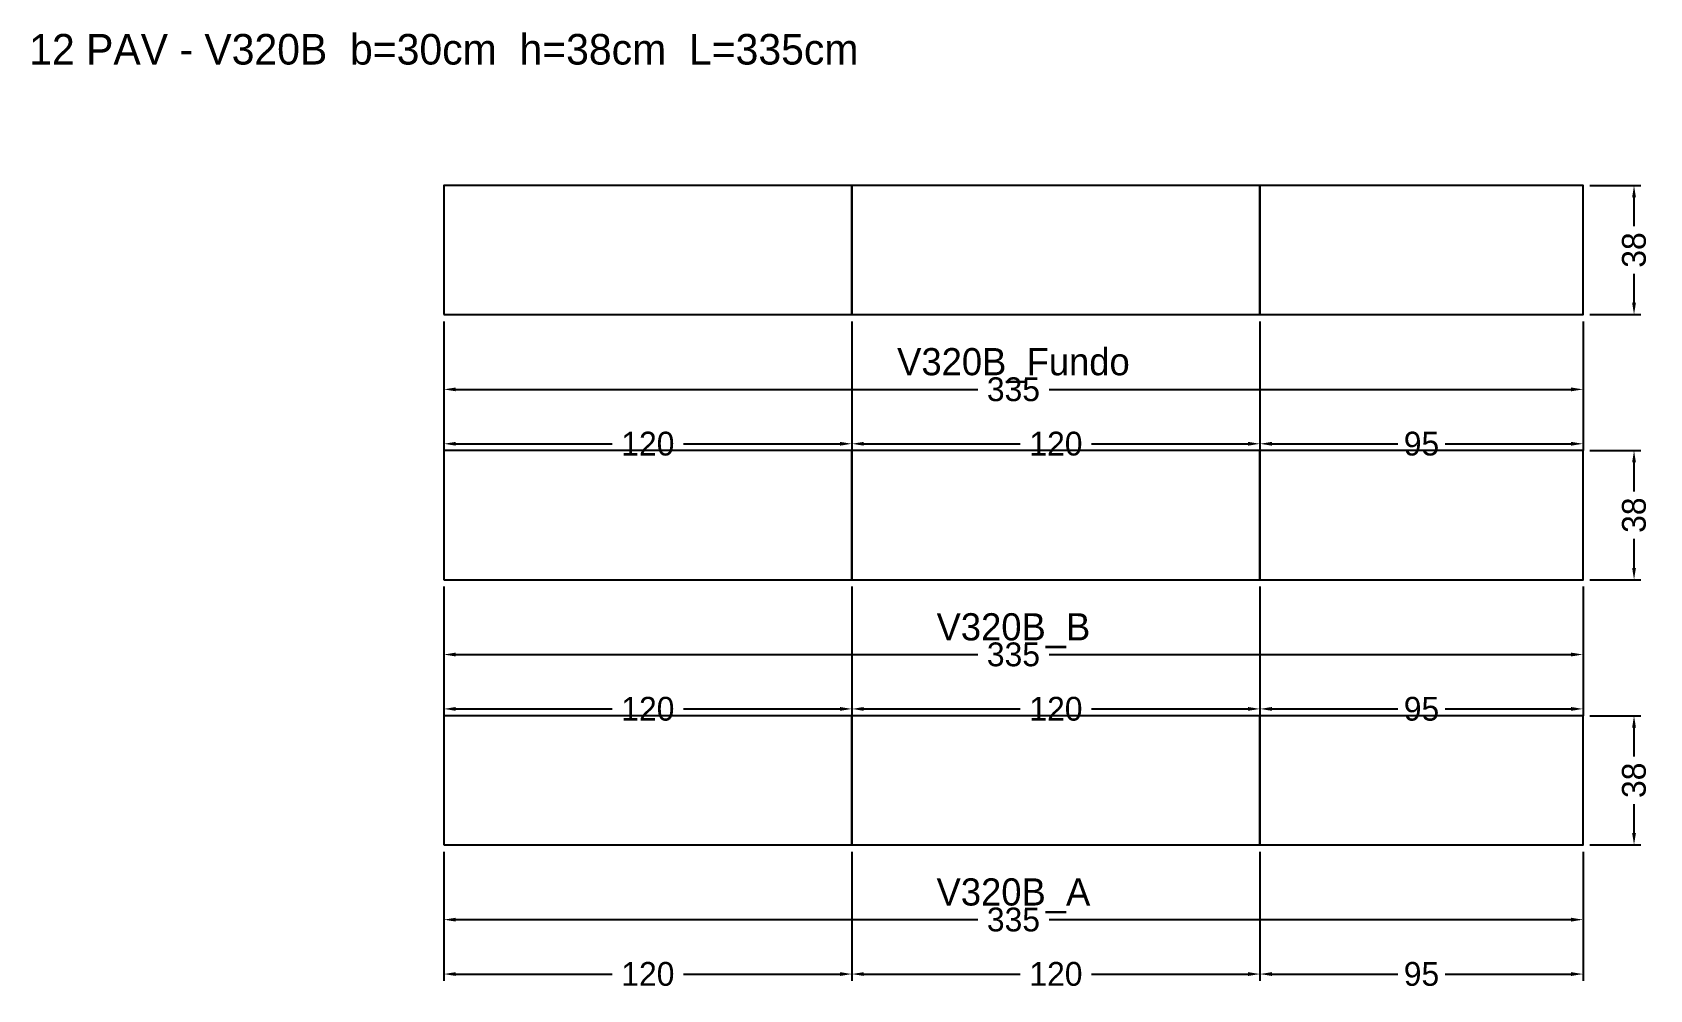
# Model space of a CAD drawing. Header units: metres. Extents: x -121 to 355, y -43 to 239.
import ezdxf

# ---------------------------------------------------------------- set-up
doc = ezdxf.new("R2010")
doc.units = ezdxf.units.M
for name, color, linetype in [('COTA', 3, 'Continuous'), ('NOMENCLATURA', 2, 'Continuous'), ('Paineis', 7, 'Continuous'), ('Texto Secao', 2, 'Continuous')]:
    doc.layers.add(name, color=color, linetype=linetype)
doc.dimstyles.new('COTA_VIG', dxfattribs={"dimtxt": 7, "dimasz": 3.5, "dimexe": 2, "dimexo": 2, "dimgap": 1.5, "dimtad": 1, "dimdec": 1, "dimcen": 2.5, "dimclrd": 3, "dimclre": 3, "dimclrt": 3, "dimazin": 3, "dimtfac": 1, "dimtmove": 0, "dimatfit": 3})

# ---------------------------------------------------------------- blocks, each defined once
blk = doc.blocks.new('_CLOSEDFILLED')
at = {"color": 0, "linetype": 'BYBLOCK'}
blk.add_solid([(-1, 0.16), (0, 0), (-1, -0.16)], dxfattribs=at)
blk = doc.blocks.new('*D1')
at = {"color": 3}
for p, q in [((0, -2), (0, -24)), ((335, -2), (335, -24)), ((3.5, -22), (157, -22)), ((178, -22), (331.5, -22))]:
    blk.add_line(p, q, dxfattribs=at)
at = {"layer": 'Defpoints'}
for p in [(0, 0), (335, 0), (0, -22)]:
    blk.add_point(p, dxfattribs=at)
at = {"layer": 'COTA', "color": 3, "xscale": 3.5, "yscale": 3.5, "rotation": 180}
blk.add_blockref('_CLOSEDFILLED', (0, -22), dxfattribs=at)
at = {"layer": 'COTA', "color": 3, "xscale": 3.5, "yscale": 3.5}
blk.add_blockref('_CLOSEDFILLED', (335, -22), dxfattribs=at)
at = {"layer": 'COTA', "color": 3, "insert": (167.5, -22), "char_height": 7, "attachment_point": 5}
blk.add_mtext('335', dxfattribs=at)
blk = doc.blocks.new('*D2')
at = {"color": 3}
for p, q in [((0, -2), (0, -40)), ((120, -2), (120, -40)), ((3.5, -38), (49.5, -38)), ((70.5, -38), (116.5, -38))]:
    blk.add_line(p, q, dxfattribs=at)
at = {"layer": 'Defpoints'}
for p in [(0, 0), (120, 0), (0, -38)]:
    blk.add_point(p, dxfattribs=at)
at = {"layer": 'COTA', "color": 3, "xscale": 3.5, "yscale": 3.5, "rotation": 180}
blk.add_blockref('_CLOSEDFILLED', (0, -38), dxfattribs=at)
at = {"layer": 'COTA', "color": 3, "xscale": 3.5, "yscale": 3.5}
blk.add_blockref('_CLOSEDFILLED', (120, -38), dxfattribs=at)
at = {"layer": 'COTA', "color": 3, "insert": (60, -38), "char_height": 7, "attachment_point": 5}
blk.add_mtext('120', dxfattribs=at)
blk = doc.blocks.new('*D3')
at = {"color": 3}
for p, q in [((120, -2), (120, -40)), ((240, -2), (240, -40)), ((123.5, -38), (169.5, -38)), ((190.5, -38), (236.5, -38))]:
    blk.add_line(p, q, dxfattribs=at)
at = {"layer": 'Defpoints'}
for p in [(120, 0), (240, 0), (120, -38)]:
    blk.add_point(p, dxfattribs=at)
at = {"layer": 'COTA', "color": 3, "xscale": 3.5, "yscale": 3.5, "rotation": 180}
blk.add_blockref('_CLOSEDFILLED', (120, -38), dxfattribs=at)
at = {"layer": 'COTA', "color": 3, "xscale": 3.5, "yscale": 3.5}
blk.add_blockref('_CLOSEDFILLED', (240, -38), dxfattribs=at)
at = {"layer": 'COTA', "color": 3, "insert": (180, -38), "char_height": 7, "attachment_point": 5}
blk.add_mtext('120', dxfattribs=at)
blk = doc.blocks.new('*D4')
at = {"color": 3}
for p, q in [((240, -2), (240, -40)), ((335, -2), (335, -40)), ((243.5, -38), (280.5, -38)), ((294.5, -38), (331.5, -38))]:
    blk.add_line(p, q, dxfattribs=at)
at = {"layer": 'Defpoints'}
for p in [(240, 0), (335, 0), (240, -38)]:
    blk.add_point(p, dxfattribs=at)
at = {"layer": 'COTA', "color": 3, "xscale": 3.5, "yscale": 3.5, "rotation": 180}
blk.add_blockref('_CLOSEDFILLED', (240, -38), dxfattribs=at)
at = {"layer": 'COTA', "color": 3, "xscale": 3.5, "yscale": 3.5}
blk.add_blockref('_CLOSEDFILLED', (335, -38), dxfattribs=at)
at = {"layer": 'COTA', "color": 3, "insert": (287.5, -38), "char_height": 7, "attachment_point": 5}
blk.add_mtext('95', dxfattribs=at)
blk = doc.blocks.new('*D5')
at = {"color": 3}
for p, q in [((337, 38), (352, 38)), ((350, 26), (350, 34.5)), ((350, 3.5), (350, 12)), ((337, 0), (352, 0))]:
    blk.add_line(p, q, dxfattribs=at)
at = {"layer": 'Defpoints'}
for p in [(335, 38), (335, 0), (350, 0)]:
    blk.add_point(p, dxfattribs=at)
at = {"layer": 'COTA', "color": 3, "xscale": 3.5, "yscale": 3.5}
for p, rotation in [((350, 38), 90), ((350, 0), 270)]:
    blk.add_blockref('_CLOSEDFILLED', p, dxfattribs=dict(at, rotation=rotation))
at = {"layer": 'COTA', "color": 3, "insert": (350, 19), "char_height": 7, "attachment_point": 5, "rotation": 90}
blk.add_mtext('38', dxfattribs=at)
blk = doc.blocks.new('*D6')
at = {"color": 3}
for p, q in [((0, 76), (0, 54)), ((335, 76), (335, 54)), ((3.5, 56), (157, 56)), ((178, 56), (331.5, 56))]:
    blk.add_line(p, q, dxfattribs=at)
at = {"layer": 'Defpoints'}
for p in [(0, 78), (335, 78), (0, 56)]:
    blk.add_point(p, dxfattribs=at)
at = {"layer": 'COTA', "color": 3, "xscale": 3.5, "yscale": 3.5, "rotation": 180}
blk.add_blockref('_CLOSEDFILLED', (0, 56), dxfattribs=at)
at = {"layer": 'COTA', "color": 3, "xscale": 3.5, "yscale": 3.5}
blk.add_blockref('_CLOSEDFILLED', (335, 56), dxfattribs=at)
at = {"layer": 'COTA', "color": 3, "insert": (167.5, 56), "char_height": 7, "attachment_point": 5}
blk.add_mtext('335', dxfattribs=at)
blk = doc.blocks.new('*D7')
at = {"color": 3}
for p, q in [((0, 76), (0, 38)), ((120, 76), (120, 38)), ((3.5, 40), (49.5, 40)), ((70.5, 40), (116.5, 40))]:
    blk.add_line(p, q, dxfattribs=at)
at = {"layer": 'Defpoints'}
for p in [(0, 78), (120, 78), (0, 40)]:
    blk.add_point(p, dxfattribs=at)
at = {"layer": 'COTA', "color": 3, "xscale": 3.5, "yscale": 3.5, "rotation": 180}
blk.add_blockref('_CLOSEDFILLED', (0, 40), dxfattribs=at)
at = {"layer": 'COTA', "color": 3, "xscale": 3.5, "yscale": 3.5}
blk.add_blockref('_CLOSEDFILLED', (120, 40), dxfattribs=at)
at = {"layer": 'COTA', "color": 3, "insert": (60, 40), "char_height": 7, "attachment_point": 5}
blk.add_mtext('120', dxfattribs=at)
blk = doc.blocks.new('*D8')
at = {"color": 3}
for p, q in [((120, 76), (120, 38)), ((240, 76), (240, 38)), ((123.5, 40), (169.5, 40)), ((190.5, 40), (236.5, 40))]:
    blk.add_line(p, q, dxfattribs=at)
at = {"layer": 'Defpoints'}
for p in [(120, 78), (240, 78), (120, 40)]:
    blk.add_point(p, dxfattribs=at)
at = {"layer": 'COTA', "color": 3, "xscale": 3.5, "yscale": 3.5, "rotation": 180}
blk.add_blockref('_CLOSEDFILLED', (120, 40), dxfattribs=at)
at = {"layer": 'COTA', "color": 3, "xscale": 3.5, "yscale": 3.5}
blk.add_blockref('_CLOSEDFILLED', (240, 40), dxfattribs=at)
at = {"layer": 'COTA', "color": 3, "insert": (180, 40), "char_height": 7, "attachment_point": 5}
blk.add_mtext('120', dxfattribs=at)
blk = doc.blocks.new('*D9')
at = {"color": 3}
for p, q in [((240, 76), (240, 38)), ((335, 76), (335, 38)), ((243.5, 40), (280.5, 40)), ((294.5, 40), (331.5, 40))]:
    blk.add_line(p, q, dxfattribs=at)
at = {"layer": 'Defpoints'}
for p in [(240, 78), (335, 78), (240, 40)]:
    blk.add_point(p, dxfattribs=at)
at = {"layer": 'COTA', "color": 3, "xscale": 3.5, "yscale": 3.5, "rotation": 180}
blk.add_blockref('_CLOSEDFILLED', (240, 40), dxfattribs=at)
at = {"layer": 'COTA', "color": 3, "xscale": 3.5, "yscale": 3.5}
blk.add_blockref('_CLOSEDFILLED', (335, 40), dxfattribs=at)
at = {"layer": 'COTA', "color": 3, "insert": (287.5, 40), "char_height": 7, "attachment_point": 5}
blk.add_mtext('95', dxfattribs=at)
blk = doc.blocks.new('*D10')
at = {"color": 3}
for p, q in [((337, 116), (352, 116)), ((350, 104), (350, 112.5)), ((350, 81.5), (350, 90)), ((337, 78), (352, 78))]:
    blk.add_line(p, q, dxfattribs=at)
at = {"layer": 'Defpoints'}
for p in [(335, 116), (335, 78), (350, 78)]:
    blk.add_point(p, dxfattribs=at)
at = {"layer": 'COTA', "color": 3, "xscale": 3.5, "yscale": 3.5}
for p, rotation in [((350, 116), 90), ((350, 78), 270)]:
    blk.add_blockref('_CLOSEDFILLED', p, dxfattribs=dict(at, rotation=rotation))
at = {"layer": 'COTA', "color": 3, "insert": (350, 97), "char_height": 7, "attachment_point": 5, "rotation": 90}
blk.add_mtext('38', dxfattribs=at)
blk = doc.blocks.new('*D11')
at = {"color": 3}
for p, q in [((0, 154), (0, 132)), ((335, 154), (335, 132)), ((3.5, 134), (157, 134)), ((178, 134), (331.5, 134))]:
    blk.add_line(p, q, dxfattribs=at)
at = {"layer": 'Defpoints'}
for p in [(0, 156), (335, 156), (0, 134)]:
    blk.add_point(p, dxfattribs=at)
at = {"layer": 'COTA', "color": 3, "xscale": 3.5, "yscale": 3.5, "rotation": 180}
blk.add_blockref('_CLOSEDFILLED', (0, 134), dxfattribs=at)
at = {"layer": 'COTA', "color": 3, "xscale": 3.5, "yscale": 3.5}
blk.add_blockref('_CLOSEDFILLED', (335, 134), dxfattribs=at)
at = {"layer": 'COTA', "color": 3, "insert": (167.5, 134), "char_height": 7, "attachment_point": 5}
blk.add_mtext('335', dxfattribs=at)
blk = doc.blocks.new('*D12')
at = {"color": 3}
for p, q in [((0, 154), (0, 116)), ((120, 154), (120, 116)), ((3.5, 118), (49.5, 118)), ((70.5, 118), (116.5, 118))]:
    blk.add_line(p, q, dxfattribs=at)
at = {"layer": 'Defpoints'}
for p in [(0, 156), (120, 156), (0, 118)]:
    blk.add_point(p, dxfattribs=at)
at = {"layer": 'COTA', "color": 3, "xscale": 3.5, "yscale": 3.5, "rotation": 180}
blk.add_blockref('_CLOSEDFILLED', (0, 118), dxfattribs=at)
at = {"layer": 'COTA', "color": 3, "xscale": 3.5, "yscale": 3.5}
blk.add_blockref('_CLOSEDFILLED', (120, 118), dxfattribs=at)
at = {"layer": 'COTA', "color": 3, "insert": (60, 118), "char_height": 7, "attachment_point": 5}
blk.add_mtext('120', dxfattribs=at)
blk = doc.blocks.new('*D13')
at = {"color": 3}
for p, q in [((120, 154), (120, 116)), ((240, 154), (240, 116)), ((123.5, 118), (169.5, 118)), ((190.5, 118), (236.5, 118))]:
    blk.add_line(p, q, dxfattribs=at)
at = {"layer": 'Defpoints'}
for p in [(120, 156), (240, 156), (120, 118)]:
    blk.add_point(p, dxfattribs=at)
at = {"layer": 'COTA', "color": 3, "xscale": 3.5, "yscale": 3.5, "rotation": 180}
blk.add_blockref('_CLOSEDFILLED', (120, 118), dxfattribs=at)
at = {"layer": 'COTA', "color": 3, "xscale": 3.5, "yscale": 3.5}
blk.add_blockref('_CLOSEDFILLED', (240, 118), dxfattribs=at)
at = {"layer": 'COTA', "color": 3, "insert": (180, 118), "char_height": 7, "attachment_point": 5}
blk.add_mtext('120', dxfattribs=at)
blk = doc.blocks.new('*D14')
at = {"color": 3}
for p, q in [((240, 154), (240, 116)), ((335, 154), (335, 116)), ((243.5, 118), (280.5, 118)), ((294.5, 118), (331.5, 118))]:
    blk.add_line(p, q, dxfattribs=at)
at = {"layer": 'Defpoints'}
for p in [(240, 156), (335, 156), (240, 118)]:
    blk.add_point(p, dxfattribs=at)
at = {"layer": 'COTA', "color": 3, "xscale": 3.5, "yscale": 3.5, "rotation": 180}
blk.add_blockref('_CLOSEDFILLED', (240, 118), dxfattribs=at)
at = {"layer": 'COTA', "color": 3, "xscale": 3.5, "yscale": 3.5}
blk.add_blockref('_CLOSEDFILLED', (335, 118), dxfattribs=at)
at = {"layer": 'COTA', "color": 3, "insert": (287.5, 118), "char_height": 7, "attachment_point": 5}
blk.add_mtext('95', dxfattribs=at)
blk = doc.blocks.new('*D15')
at = {"color": 3}
for p, q in [((337, 194), (352, 194)), ((350, 182), (350, 190.5)), ((350, 159.5), (350, 168)), ((337, 156), (352, 156))]:
    blk.add_line(p, q, dxfattribs=at)
at = {"layer": 'Defpoints'}
for p in [(335, 194), (335, 156), (350, 156)]:
    blk.add_point(p, dxfattribs=at)
at = {"layer": 'COTA', "color": 3, "xscale": 3.5, "yscale": 3.5}
for p, rotation in [((350, 194), 90), ((350, 156), 270)]:
    blk.add_blockref('_CLOSEDFILLED', p, dxfattribs=dict(at, rotation=rotation))
at = {"layer": 'COTA', "color": 3, "insert": (350, 175), "char_height": 7, "attachment_point": 5, "rotation": 90}
blk.add_mtext('38', dxfattribs=at)

msp = doc.modelspace()

# ---------------------------------------------------------------- linework, layer by layer
at = {"layer": 'Paineis'}
for points in [[(0, 156), (120, 156), (120, 194), (0, 194)], [(120, 156), (240, 156), (240, 194), (120, 194)], [(240, 156), (335, 156), (335, 194), (240, 194)], [(0, 78), (120, 78), (120, 116), (0, 116)], [(120, 78), (240, 78), (240, 116), (120, 116)], [(240, 78), (335, 78), (335, 116), (240, 116)], [(0, 0), (120, 0), (120, 38), (0, 38)], [(120, 0), (240, 0), (240, 38), (120, 38)], [(240, 0), (335, 0), (335, 38), (240, 38)]]:
    msp.add_lwpolyline(points, close=True, dxfattribs=at)

# ---------------------------------------------------------------- texts
at = {"layer": 'NOMENCLATURA', "insert": (0, 234), "char_height": 9, "width": 355, "attachment_point": 5}
msp.add_mtext('12 PAV - V320B  b=30cm  h=38cm  L=335cm', dxfattribs=at)
at = {"layer": 'Texto Secao', "char_height": 8, "width": 355, "attachment_point": 5}
for s, insert in [('V320B_Fundo', (167.5, 141)), ('V320B_B', (167.5, 63)), ('V320B_A', (167.5, -15))]:
    msp.add_mtext(s, dxfattribs=dict(at, insert=insert))

# ---------------------------------------------------------------- dimensions: what is measured, and where the dimension line sits
at = {"layer": 'COTA'}
for base, p1, p2, picture, middle in [((350, 156), (335, 156), (335, 194), '*D15', (350, 175)), ((350, 78), (335, 78), (335, 116), '*D10', (350, 97)), ((350, 0), (335, 0), (335, 38), '*D5', (350, 19))]:
    dim = msp.add_linear_dim(base=base, p1=p1, p2=p2, angle=90, dimstyle='COTA_VIG', dxfattribs=at)
    dim.commit()
    dim.dimension.update_dxf_attribs({"geometry": picture, "text_midpoint": middle})
for base, p1, p2, picture, middle in [((0, 134), (0, 156), (335, 156), '*D11', (167.5, 134)), ((0, 118), (0, 156), (120, 156), '*D12', (60, 118)), ((120, 118), (120, 156), (240, 156), '*D13', (180, 118)), ((240, 118), (240, 156), (335, 156), '*D14', (287.5, 118)), ((0, 56), (0, 78), (335, 78), '*D6', (167.5, 56)), ((0, 40), (0, 78), (120, 78), '*D7', (60, 40)), ((120, 40), (120, 78), (240, 78), '*D8', (180, 40)), ((240, 40), (240, 78), (335, 78), '*D9', (287.5, 40)), ((0, -22), (0, 0), (335, 0), '*D1', (167.5, -22)), ((0, -38), (0, 0), (120, 0), '*D2', (60, -38)), ((120, -38), (120, 0), (240, 0), '*D3', (180, -38)), ((240, -38), (240, 0), (335, 0), '*D4', (287.5, -38))]:
    dim = msp.add_linear_dim(base=base, p1=p1, p2=p2, dimstyle='COTA_VIG', dxfattribs=at)
    dim.commit()
    dim.dimension.update_dxf_attribs({"geometry": picture, "text_midpoint": middle})

doc.saveas('drawing.dxf')
